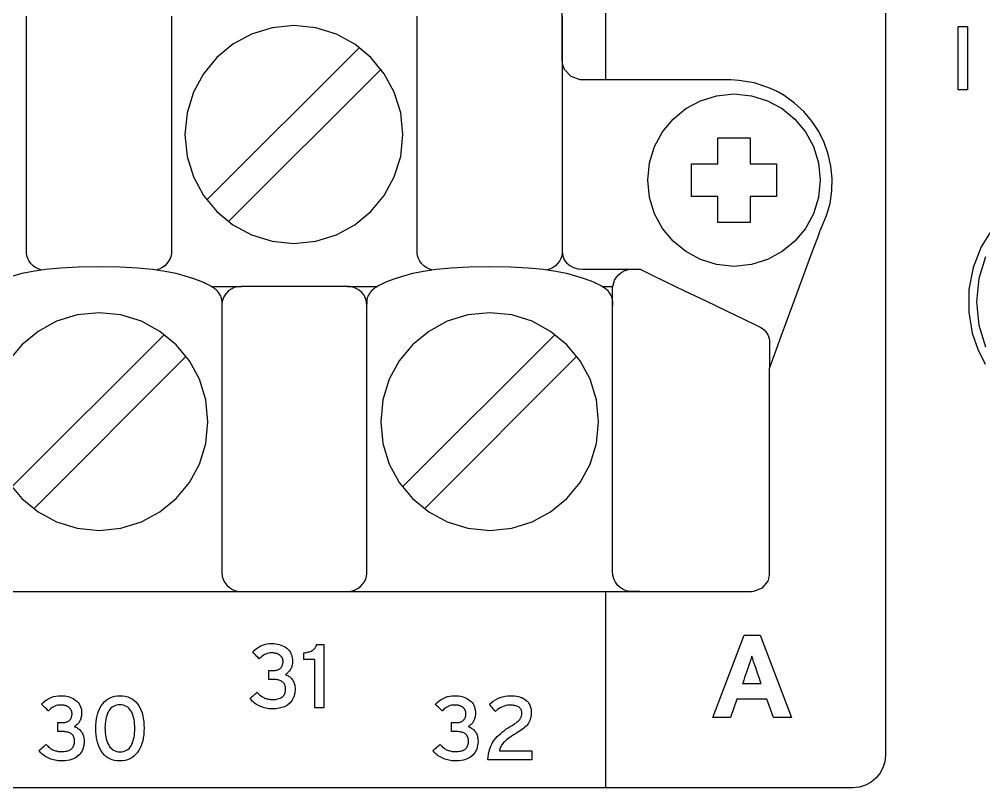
# Model space of a CAD drawing. Extents: x 1 to 47.7, y 0.2 to 35.
# Drawn here: x 36.149 to 37.63, y 13.33 to 14.51 of the extents above; entities that cross this region are included whole.
import ezdxf

# ---------------------------------------------------------------- set-up
doc = ezdxf.new("R2010")
doc.units = 0
doc.header["$MEASUREMENT"] = 0
doc.layers.add('7_0_____DWG', color=7, linetype='CONTINUOUS')

msp = doc.modelspace()

# ---------------------------------------------------------------- linework, layer by layer
at = {"layer": '7_0_____DWG'}
for points in [[(37.049, 14.9598), (37.049, 14.4171)], [(37.4787, 14.5549), (37.4787, 14.4917), (37.4787, 14.4257), (37.4787, 14.3574), (37.4787, 14.2875), (37.4787, 14.1448), (37.4787, 14.0021), (37.4787, 13.9322), (37.4787, 13.8639), (37.4787, 13.7979), (37.4787, 13.7347), (37.4787, 13.7043), (37.4787, 13.6748), (37.4787, 13.6463), (37.4787, 13.6189), (37.4787, 13.5925), (37.4787, 13.5674), (37.4787, 13.5435), (37.4787, 13.521), (37.4787, 13.4999), (37.4787, 13.4802), (37.4787, 13.4621), (37.4787, 13.4455), (37.4787, 13.4307), (37.4787, 13.4176), (37.4787, 13.4064), (37.4787, 13.397), (37.4787, 13.3896), (37.4787, 13.3842), (37.4787, 13.3809), (37.4787, 13.3798), (37.4787, 13.3798), (37.4777, 13.3697), (37.4748, 13.3603), (37.4702, 13.3518), (37.4641, 13.3444), (37.4567, 13.3383), (37.4482, 13.3337), (37.4388, 13.3308), (37.4287, 13.3298), (37.4282, 13.3298), (37.4267, 13.3298), (37.4242, 13.3298), (37.4206, 13.3298), (37.4161, 13.3298), (37.4107, 13.3298), (37.4042, 13.3298), (37.3968, 13.3298), (37.3884, 13.3298), (37.3791, 13.3298), (37.3688, 13.3298), (37.3576, 13.3298), (37.3455, 13.3298), (37.3324, 13.3298), (37.3185, 13.3298), (37.3036, 13.3298), (37.2879, 13.3298), (37.2712, 13.3298), (37.2537, 13.3298), (37.2354, 13.3298), (37.2161, 13.3298), (37.196, 13.3298), (37.1751, 13.3298), (37.1534, 13.3298), (37.1073, 13.3298), (37.0581, 13.3298), (37.0056, 13.3298), (36.9501, 13.3298), (36.8914, 13.3298), (36.8298, 13.3298), (36.7652, 13.3298), (36.6978, 13.3298), (36.6276, 13.3298), (36.5546, 13.3298), (36.4789, 13.3298), (36.4007, 13.3298), (36.3198, 13.3298), (36.2365, 13.3298), (36.1508, 13.3298), (36.0627, 13.3298)], [(36.1819, 14.1254), (36.1775, 14.1269), (36.1734, 14.1291), (36.1697, 14.1317), (36.1665, 14.1349), (36.1638, 14.1386), (36.1618, 14.1426), (36.1603, 14.147), (36.1596, 14.1516), (36.1595, 14.1591), (36.1595, 14.1913), (36.1595, 14.2454), (36.1595, 14.3131), (36.1595, 14.3861), (36.1595, 14.4561), (36.1595, 14.5149)], [(36.3824, 14.5149), (36.3824, 14.4561), (36.3824, 14.3861), (36.3824, 14.3131), (36.3824, 14.2454), (36.3824, 14.1913), (36.3824, 14.1591), (36.3823, 14.1516), (36.3816, 14.1469), (36.3801, 14.1426), (36.378, 14.1385), (36.3753, 14.1349), (36.3721, 14.1317), (36.3683, 14.129), (36.3642, 14.1269), (36.3597, 14.1254)], [(36.7819, 14.1254), (36.7775, 14.1269), (36.7734, 14.1291), (36.7697, 14.1317), (36.7665, 14.1349), (36.7638, 14.1386), (36.7618, 14.1426), (36.7603, 14.147), (36.7596, 14.1516), (36.7595, 14.1591), (36.7595, 14.1913), (36.7595, 14.2454), (36.7595, 14.3131), (36.7595, 14.3861), (36.7595, 14.4561), (36.7595, 14.5149)], [(36.9824, 14.5149), (36.9824, 14.4561), (36.9824, 14.3861), (36.9824, 14.3131), (36.9824, 14.2454), (36.9824, 14.1913), (36.9824, 14.1591), (36.9823, 14.1516), (36.9816, 14.1469), (36.9801, 14.1426), (36.978, 14.1385), (36.9753, 14.1349), (36.9721, 14.1317), (36.9683, 14.129), (36.9642, 14.1269), (36.9597, 14.1254)], [(36.9823, 14.4473), (36.9823, 14.4493), (36.9823, 14.455), (36.9823, 14.4638), (36.9823, 14.4748), (36.9823, 14.5284)], [(37.5905, 14.4021), (37.5905, 14.4993), (37.6046, 14.4993), (37.6046, 14.4021), (37.5905, 14.4021)], [(36.4366, 14.2328), (36.6709, 14.4671)], [(36.0393, 13.6311), (36.1651, 13.6311), (36.2865, 13.6311), (36.4029, 13.6311), (36.5141, 13.6311), (36.6194, 13.6311), (36.7185, 13.6311), (36.811, 13.6311), (36.8963, 13.6311), (36.9361, 13.6311), (36.974, 13.6311), (37.0099, 13.6311), (37.0437, 13.6311), (37.0754, 13.6311), (37.105, 13.6311), (37.1323, 13.6311), (37.1573, 13.6311), (37.18, 13.6311), (37.2003, 13.6311), (37.2181, 13.6311), (37.2335, 13.6311), (37.2463, 13.6311), (37.2564, 13.6311), (37.2639, 13.6311), (37.2687, 13.6311), (37.2711, 13.6311), (37.273, 13.6312), (37.2768, 13.6316), (37.2898, 13.6371), (37.2984, 13.647), (37.3004, 13.6532), (37.3007, 13.6565), (37.3007, 13.6608), (37.3007, 13.6664), (37.3007, 13.6743), (37.3007, 13.6961), (37.3007, 13.7244), (37.3007, 13.7575), (37.3007, 13.8305), (37.3007, 13.8668), (37.3007, 13.9006), (37.3007, 13.9301), (37.3007, 13.9533), (37.3007, 13.9621), (37.3007, 13.9686), (37.3007, 13.9727), (37.3007, 13.9741), (37.3011, 13.9751), (37.3021, 13.9778), (37.3058, 13.9881), (37.3116, 14.0037), (37.3188, 14.0234), (37.3361, 14.0704), (37.3541, 14.1194), (37.3623, 14.1416), (37.3693, 14.1606), (37.3747, 14.1752), (37.378, 14.1842), (37.3787, 14.1863), (37.3789, 14.1866), (37.3807, 14.1902), (37.3884, 14.2087), (37.3936, 14.2275), (37.3964, 14.2466), (37.3969, 14.2656), (37.395, 14.2845), (37.3909, 14.303), (37.3847, 14.3208), (37.3763, 14.3378), (37.3659, 14.3537), (37.3536, 14.3684), (37.3393, 14.3816), (37.3232, 14.3932), (37.3145, 14.3982), (37.3119, 14.3996), (37.3106, 14.4003), (37.2998, 14.4052), (37.2772, 14.4125), (37.2538, 14.4164), (37.2419, 14.4171), (37.2381, 14.4171), (37.2298, 14.4171), (37.2153, 14.4171), (37.1959, 14.4171), (37.1729, 14.4171), (37.1475, 14.4171), (37.0949, 14.4171), (37.0703, 14.4171), (37.0486, 14.4171), (37.031, 14.4171), (37.0188, 14.4171), (37.0134, 14.4171), (37.0101, 14.4172), (36.996, 14.4222), (36.9861, 14.4329), (36.9834, 14.4397), (36.9824, 14.4473)], [(36.47, 14.1994), (36.7043, 14.4337)], [(37.2212, 14.2881), (37.2212, 14.3284), (37.2711, 14.3284), (37.2711, 14.2881), (37.3113, 14.2881), (37.3113, 14.2382), (37.2711, 14.2382), (37.2711, 14.1982), (37.2212, 14.1982), (37.2212, 14.2382), (37.181, 14.2382), (37.181, 14.2881), (37.2212, 14.2881)], [(37.6435, 14.1896), (37.6258, 14.1607), (37.6134, 14.129), (37.6068, 14.0953), (37.6066, 14.0601), (37.6121, 14.0283), (37.6204, 14.0035), (37.6319, 13.9803)], [(36.9824, 14.1537), (36.9832, 14.1469), (36.9855, 14.141), (36.9892, 14.1359), (36.9939, 14.1318), (36.9997, 14.1288), (37.0062, 14.127), (37.0133, 14.1263), (37.0175, 14.1263), (37.0284, 14.1263), (37.0433, 14.1263), (37.0596, 14.1263), (37.0745, 14.1263), (37.0855, 14.1263), (37.0897, 14.1263)], [(37.6324, 14.1453), (37.6221, 14.112), (37.6185, 14.0763), (37.6221, 14.0404), (37.6324, 14.0071)], [(36.1392, 14.1164), (36.153, 14.1201), (36.1694, 14.1234), (36.1889, 14.1263), (36.2119, 14.1286), (36.2391, 14.13), (36.271, 14.1306), (36.3029, 14.13), (36.3301, 14.1286), (36.3531, 14.1263), (36.3726, 14.1234), (36.389, 14.1201), (36.4028, 14.1164), (36.4146, 14.1126), (36.4248, 14.1088), (36.4312, 14.1063), (36.4327, 14.1057), (36.434, 14.1051), (36.4352, 14.1046), (36.4363, 14.1041), (36.4374, 14.1036), (36.4384, 14.103), (36.4395, 14.1025), (36.4407, 14.1019), (36.4419, 14.1012), (36.4432, 14.1005), (36.4444, 14.0997), (36.4456, 14.0989), (36.4469, 14.0981), (36.4481, 14.0971), (36.4494, 14.0961), (36.4507, 14.0951), (36.4519, 14.0939), (36.4527, 14.0927), (36.4536, 14.0914), (36.4544, 14.0901), (36.4552, 14.0889), (36.456, 14.0876), (36.4568, 14.0863), (36.4575, 14.0851), (36.4581, 14.0838), (36.4585, 14.0827), (36.4588, 14.0815), (36.4591, 14.0801), (36.4593, 14.0786), (36.4594, 14.077), (36.4596, 14.0754), (36.4596, 14.0738), (36.4597, 14.0723), (36.4597, 14.0708)], [(36.6825, 14.0708), (36.6825, 14.0723), (36.6826, 14.0738), (36.6826, 14.0754), (36.6827, 14.077), (36.6828, 14.0786), (36.683, 14.0801), (36.6832, 14.0815), (36.6835, 14.0827), (36.6839, 14.0838), (36.6845, 14.0851), (36.6852, 14.0863), (36.686, 14.0876), (36.6868, 14.0889), (36.6876, 14.0901), (36.6884, 14.0914), (36.6893, 14.0927), (36.6901, 14.0939), (36.6913, 14.0951), (36.6926, 14.0961), (36.6939, 14.0971), (36.6951, 14.0981), (36.6964, 14.0989), (36.6976, 14.0997), (36.6989, 14.1005), (36.7001, 14.1012), (36.7013, 14.1019), (36.7025, 14.1025), (36.7036, 14.103), (36.7046, 14.1036), (36.7057, 14.1041), (36.7068, 14.1046), (36.708, 14.1051), (36.7093, 14.1057), (36.7108, 14.1063), (36.7172, 14.1088), (36.7274, 14.1126), (36.7392, 14.1164), (36.753, 14.1201), (36.7694, 14.1234), (36.7889, 14.1263), (36.8119, 14.1286), (36.8391, 14.13), (36.871, 14.1306), (36.9029, 14.13), (36.9301, 14.1286), (36.9531, 14.1263), (36.9726, 14.1234), (36.989, 14.1201), (37.0028, 14.1164), (37.0146, 14.1126), (37.0249, 14.1088), (37.0312, 14.1063), (37.0327, 14.1057), (37.034, 14.1051), (37.0352, 14.1046), (37.0363, 14.1041), (37.0374, 14.1036), (37.0384, 14.103), (37.0395, 14.1025), (37.0407, 14.1019), (37.0419, 14.1012), (37.0432, 14.1005), (37.0444, 14.0997), (37.0456, 14.0989), (37.0469, 14.0981), (37.0481, 14.0971), (37.0494, 14.0961), (37.0507, 14.0951), (37.0519, 14.0939), (37.0527, 14.0927), (37.0536, 14.0914), (37.0544, 14.0901), (37.0552, 14.0889), (37.056, 14.0876), (37.0568, 14.0863), (37.0575, 14.0851), (37.0581, 14.0838), (37.0585, 14.0827), (37.0588, 14.0815), (37.0591, 14.0801), (37.0593, 14.0786), (37.0594, 14.077), (37.0596, 14.0754), (37.0596, 14.0738), (37.0597, 14.0723), (37.0597, 14.0708)], [(37.102, 13.6311), (37.1016, 13.6311), (37.1003, 13.6311), (37.0985, 13.6311), (37.0964, 13.6311), (37.0942, 13.6311), (37.0922, 13.6311), (37.0907, 13.6311), (37.0898, 13.6311), (37.0868, 13.6312), (37.0812, 13.6323), (37.0761, 13.6344), (37.0715, 13.6374), (37.0675, 13.6411), (37.0642, 13.6456), (37.0618, 13.6506), (37.0602, 13.6561), (37.0597, 13.662), (37.0597, 13.6786), (37.0597, 13.7227), (37.0597, 13.7859), (37.0597, 13.8596), (37.0597, 13.9355), (37.0597, 14.005), (37.0597, 14.0597), (37.0597, 14.0911), (37.0598, 14.0984), (37.0609, 14.1041), (37.0629, 14.1094), (37.0658, 14.1141), (37.0694, 14.1182), (37.0737, 14.1216), (37.0786, 14.1242), (37.084, 14.1258), (37.0897, 14.1263), (37.0901, 14.1263), (37.0914, 14.1263), (37.0932, 14.1263), (37.0953, 14.1263), (37.0975, 14.1263), (37.0995, 14.1263), (37.101, 14.1263), (37.1019, 14.1263), (37.1039, 14.1254), (37.1173, 14.1189), (37.1407, 14.1077), (37.1704, 14.0933), (37.2029, 14.0776), (37.2344, 14.0624), (37.2614, 14.0494), (37.2803, 14.0403), (37.2874, 14.0369), (37.2901, 14.0351), (37.2926, 14.033), (37.2948, 14.0308), (37.2966, 14.0283), (37.2982, 14.0256), (37.2994, 14.0228), (37.3002, 14.0198), (37.3007, 14.0167), (37.3007, 14.0147), (37.3007, 14.0118), (37.3007, 14.0066), (37.3007, 14), (37.3007, 13.9928), (37.3007, 13.9858), (37.3007, 13.9799), (37.3007, 13.9757), (37.3007, 13.9741)], [(36.4441, 14.1), (36.4897, 14.1)], [(36.6525, 14.1), (36.6981, 14.1)], [(37.0439, 14.1), (37.0597, 14.1)], [(36.1322, 13.7986), (36.1527, 13.7739), (36.1775, 13.7535), (36.2059, 13.7381), (36.2373, 13.7284), (36.2711, 13.725), (36.3048, 13.7284), (36.3362, 13.7381), (36.3646, 13.7535), (36.3893, 13.7739), (36.4098, 13.7986), (36.4252, 13.827), (36.4349, 13.8584), (36.4383, 13.8921), (36.4349, 13.9258), (36.4252, 13.9572), (36.4098, 13.9856), (36.3893, 14.0104), (36.3646, 14.0309), (36.3362, 14.0463), (36.3048, 14.0561), (36.2711, 14.0595), (36.2373, 14.0561), (36.2059, 14.0463), (36.1775, 14.0309), (36.1527, 14.0104), (36.1322, 13.9856)], [(36.1372, 13.7918), (36.3715, 14.0261)], [(36.7372, 13.7918), (36.9715, 14.0261)], [(36.1707, 13.7584), (36.4049, 13.9927)], [(36.7707, 13.7584), (37.0049, 13.9927)], [(37.049, 13.6313), (37.049, 13.3298)], [(37.3067, 13.4377), (37.2967, 13.4658), (37.2505, 13.4658), (37.2406, 13.4377), (37.2135, 13.4377), (37.2619, 13.564), (37.2864, 13.564), (37.3344, 13.4377), (37.3067, 13.4377)]]:
    msp.add_lwpolyline(points, dxfattribs=at)
for points in [[(36.403, 14.3331), (36.4064, 14.2994), (36.4162, 14.268), (36.4316, 14.2396), (36.452, 14.2149), (36.4768, 14.1945), (36.5052, 14.1791), (36.5367, 14.1694), (36.5704, 14.166), (36.6041, 14.1694), (36.6355, 14.1791), (36.6639, 14.1945), (36.6887, 14.2149), (36.7091, 14.2396), (36.7245, 14.268), (36.7343, 14.2994), (36.7377, 14.3331), (36.7343, 14.3668), (36.7245, 14.3982), (36.7091, 14.4266), (36.6887, 14.4514), (36.6639, 14.4719), (36.6355, 14.4873), (36.6041, 14.4971), (36.5704, 14.5005), (36.5367, 14.4971), (36.5052, 14.4873), (36.4768, 14.4719), (36.452, 14.4514), (36.4316, 14.4266), (36.4162, 14.3982), (36.4064, 14.3668)], [(37.3786, 14.2632), (37.3759, 14.2365), (37.3682, 14.2116), (37.356, 14.1891), (37.3398, 14.1695), (37.3202, 14.1533), (37.2977, 14.1411), (37.2728, 14.1334), (37.2461, 14.1307), (37.2194, 14.1334), (37.1946, 14.1411), (37.1721, 14.1533), (37.1525, 14.1695), (37.1363, 14.1891), (37.1241, 14.2116), (37.1164, 14.2365), (37.1137, 14.2632), (37.1164, 14.2899), (37.1241, 14.3147), (37.1363, 14.3372), (37.1525, 14.3568), (37.1721, 14.373), (37.1946, 14.3852), (37.2194, 14.3929), (37.2461, 14.3956), (37.2728, 14.3929), (37.2977, 14.3852), (37.3202, 14.373), (37.3398, 14.3568), (37.356, 14.3372), (37.3682, 14.3147), (37.3759, 14.2899)], [(36.6825, 14.0708), (36.682, 14.0763), (36.6804, 14.0815), (36.678, 14.0863), (36.6747, 14.0905), (36.6707, 14.0941), (36.6661, 14.0969), (36.661, 14.0989), (36.6554, 14.0999), (36.6509, 14.1), (36.6391, 14.1), (36.6186, 14.1), (36.5924, 14.1), (36.5639, 14.1), (36.5362, 14.1), (36.5125, 14.1), (36.4959, 14.1), (36.4897, 14.1), (36.484, 14.0995), (36.4787, 14.098), (36.4738, 14.0956), (36.4695, 14.0924), (36.4658, 14.0885), (36.4629, 14.084), (36.4609, 14.079), (36.4598, 14.0736), (36.4597, 14.0667), (36.4597, 14.037), (36.4597, 13.9852), (36.4597, 13.9194), (36.4597, 13.8476), (36.4597, 13.7778), (36.4597, 13.718), (36.4597, 13.6762), (36.4597, 13.6605), (36.4602, 13.6549), (36.4618, 13.6497), (36.4643, 13.645), (36.4675, 13.6408), (36.4715, 13.6372), (36.4761, 13.6344), (36.4813, 13.6324), (36.4868, 13.6314), (36.4913, 13.6313), (36.5031, 13.6313), (36.5237, 13.6313), (36.5498, 13.6313), (36.5783, 13.6313), (36.606, 13.6313), (36.6297, 13.6313), (36.6463, 13.6313), (36.6525, 13.6313), (36.6582, 13.6318), (36.6636, 13.6333), (36.6685, 13.6357), (36.6728, 13.6389), (36.6764, 13.6428), (36.6793, 13.6473), (36.6813, 13.6523), (36.6824, 13.6577), (36.6825, 13.6646), (36.6825, 13.6943), (36.6825, 13.7461), (36.6825, 13.8119), (36.6825, 13.8837), (36.6825, 13.9535), (36.6825, 14.0133), (36.6825, 14.0551)], [(36.7037, 13.8921), (36.7071, 13.8584), (36.7168, 13.827), (36.7322, 13.7986), (36.7527, 13.7739), (36.7775, 13.7535), (36.8059, 13.7381), (36.8373, 13.7284), (36.8711, 13.725), (36.9048, 13.7284), (36.9362, 13.7381), (36.9646, 13.7535), (36.9893, 13.7739), (37.0098, 13.7986), (37.0252, 13.827), (37.0349, 13.8584), (37.0383, 13.8921), (37.0349, 13.9258), (37.0252, 13.9572), (37.0098, 13.9856), (36.9893, 14.0104), (36.9646, 14.0309), (36.9362, 14.0463), (36.9048, 14.0561), (36.8711, 14.0595), (36.8373, 14.0561), (36.8059, 14.0463), (36.7775, 14.0309), (36.7527, 14.0104), (36.7322, 13.9856), (36.7168, 13.9572), (36.7071, 13.9258)], [(36.5722, 13.4813), (36.5716, 13.4749), (36.5702, 13.4692), (36.5679, 13.4643), (36.5647, 13.4602), (36.5607, 13.4568), (36.5558, 13.4542), (36.55, 13.4523), (36.5433, 13.4512), (36.5366, 13.4509), (36.5343, 13.451), (36.532, 13.4512), (36.5298, 13.4515), (36.5276, 13.452), (36.5254, 13.4525), (36.5233, 13.4531), (36.5211, 13.4538), (36.519, 13.4546), (36.5169, 13.4555), (36.5149, 13.4565), (36.513, 13.4577), (36.5112, 13.4589), (36.5095, 13.4601), (36.5079, 13.4615), (36.5064, 13.4629), (36.505, 13.4645), (36.5037, 13.4661), (36.5031, 13.4671), (36.5037, 13.4677), (36.505, 13.4688), (36.5066, 13.4702), (36.5084, 13.4717), (36.5102, 13.4733), (36.5118, 13.4747), (36.513, 13.4758), (36.5137, 13.4764), (36.5144, 13.4757), (36.5155, 13.4745), (36.5166, 13.4734), (36.5177, 13.4724), (36.5189, 13.4714), (36.5201, 13.4705), (36.5214, 13.4697), (36.5227, 13.4689), (36.524, 13.4682), (36.5254, 13.4676), (36.5268, 13.4671), (36.5282, 13.4666), (36.5296, 13.4662), (36.531, 13.4659), (36.5325, 13.4656), (36.5339, 13.4654), (36.5353, 13.4653), (36.5367, 13.4653), (36.539, 13.4653), (36.5414, 13.4655), (36.5435, 13.4657), (36.5455, 13.4661), (36.5473, 13.4666), (36.549, 13.4672), (36.5505, 13.4679), (36.5518, 13.4687), (36.553, 13.4696), (36.5539, 13.4706), (36.5548, 13.4717), (36.5556, 13.4728), (36.5562, 13.4741), (36.5567, 13.4754), (36.5571, 13.4768), (36.5574, 13.4783), (36.5575, 13.4799), (36.5576, 13.4816), (36.5575, 13.4832), (36.5572, 13.4847), (36.5569, 13.4862), (36.5565, 13.4875), (36.5559, 13.4888), (36.5552, 13.4899), (36.5544, 13.4909), (36.5535, 13.4919), (36.5525, 13.4927), (36.5514, 13.4934), (36.5502, 13.494), (36.5489, 13.4946), (36.5476, 13.495), (36.5461, 13.4954), (36.5446, 13.4957), (36.5431, 13.4958), (36.5414, 13.4959), (36.5404, 13.4959), (36.5398, 13.4959), (36.5388, 13.4959), (36.5375, 13.4959), (36.5361, 13.4959), (36.5346, 13.4959), (36.5333, 13.4959), (36.5323, 13.4959), (36.5317, 13.4959), (36.5317, 13.4961), (36.5317, 13.4971), (36.5317, 13.4988), (36.5317, 13.501), (36.5317, 13.5033), (36.5317, 13.5057), (36.5317, 13.5077), (36.5317, 13.5092), (36.5317, 13.51), (36.5318, 13.51), (36.5325, 13.51), (36.5336, 13.51), (36.535, 13.51), (36.5364, 13.51), (36.5378, 13.51), (36.5391, 13.51), (36.54, 13.51), (36.5403, 13.51), (36.5416, 13.5101), (36.543, 13.5102), (36.5443, 13.5105), (36.5456, 13.5108), (36.5467, 13.5112), (36.5478, 13.5118), (36.5487, 13.5124), (36.5496, 13.5132), (36.5504, 13.5141), (36.5511, 13.5149), (36.5517, 13.5159), (36.5522, 13.5168), (36.5527, 13.5179), (36.553, 13.5189), (36.5533, 13.52), (36.5535, 13.5212), (36.5536, 13.5224), (36.5536, 13.5235), (36.5536, 13.524), (36.5536, 13.5244), (36.5536, 13.5249), (36.5535, 13.5254), (36.5534, 13.526), (36.5533, 13.5265), (36.5532, 13.527), (36.5531, 13.5275), (36.5529, 13.5281), (36.5527, 13.5286), (36.5524, 13.5291), (36.5521, 13.5296), (36.5518, 13.5301), (36.5515, 13.5306), (36.5511, 13.531), (36.5507, 13.5315), (36.5503, 13.532), (36.5498, 13.5324), (36.5493, 13.5329), (36.5488, 13.5333), (36.5483, 13.5337), (36.5477, 13.5341), (36.547, 13.5345), (36.5464, 13.5348), (36.5457, 13.5352), (36.545, 13.5355), (36.5442, 13.5358), (36.5433, 13.536), (36.5425, 13.5362), (36.5415, 13.5364), (36.5406, 13.5366), (36.5395, 13.5367), (36.5385, 13.5368), (36.5374, 13.5368), (36.5362, 13.5368), (36.5341, 13.5368), (36.5318, 13.5365), (36.5295, 13.5359), (36.5273, 13.5352), (36.5252, 13.5342), (36.5231, 13.533), (36.5212, 13.5316), (36.5193, 13.5299), (36.5175, 13.5281), (36.517, 13.528), (36.5161, 13.5289), (36.5147, 13.5303), (36.513, 13.5319), (36.5113, 13.5337), (36.5096, 13.5353), (36.5082, 13.5367), (36.5072, 13.5377), (36.5068, 13.5381), (36.5095, 13.5408), (36.5124, 13.5433), (36.5154, 13.5454), (36.5186, 13.5472), (36.5219, 13.5486), (36.5254, 13.5498), (36.529, 13.5506), (36.5328, 13.5511), (36.5365, 13.5512), (36.5396, 13.5511), (36.5425, 13.5508), (36.5453, 13.5504), (36.5479, 13.5497), (36.5505, 13.5489), (36.5529, 13.5479), (36.5553, 13.5468), (36.5575, 13.5455), (36.5595, 13.544), (36.5614, 13.5423), (36.5631, 13.5405), (36.5645, 13.5385), (36.5657, 13.5364), (36.5667, 13.5341), (36.5674, 13.5317), (36.5679, 13.5292), (36.5682, 13.5264), (36.5683, 13.524), (36.5681, 13.5221), (36.568, 13.5204), (36.5677, 13.5187), (36.5674, 13.5171), (36.567, 13.5157), (36.5665, 13.5143), (36.5659, 13.513), (36.5653, 13.5118), (36.5646, 13.5107), (36.5638, 13.5096), (36.563, 13.5086), (36.5621, 13.5077), (36.5612, 13.5068), (36.5603, 13.5059), (36.5593, 13.5052), (36.5582, 13.5044), (36.5572, 13.5038), (36.5579, 13.5033), (36.5594, 13.5027), (36.5608, 13.5021), (36.5621, 13.5014), (36.5634, 13.5005), (36.5646, 13.4996), (36.5657, 13.4986), (36.5667, 13.4975), (36.5677, 13.4962), (36.5686, 13.4949), (36.5694, 13.4936), (36.5701, 13.4921), (36.5707, 13.4905), (36.5712, 13.4889), (36.5716, 13.4871), (36.5719, 13.4853), (36.5721, 13.4833)], [(36.6023, 13.4525), (36.6023, 13.4553), (36.6023, 13.4629), (36.6023, 13.4738), (36.6023, 13.4864), (36.6023, 13.4995), (36.6023, 13.5114), (36.6023, 13.5209), (36.6023, 13.5263), (36.6021, 13.527), (36.6009, 13.527), (36.5988, 13.527), (36.5961, 13.527), (36.5932, 13.527), (36.5903, 13.527), (36.5879, 13.527), (36.5862, 13.527), (36.5856, 13.527), (36.5856, 13.5274), (36.5856, 13.5284), (36.5856, 13.5299), (36.5856, 13.5316), (36.5856, 13.5333), (36.5856, 13.5349), (36.5856, 13.5362), (36.5856, 13.5369), (36.5864, 13.5371), (36.5881, 13.5373), (36.5898, 13.5376), (36.5913, 13.5379), (36.5928, 13.5383), (36.5943, 13.5387), (36.5957, 13.5393), (36.597, 13.5398), (36.5983, 13.5405), (36.5995, 13.5412), (36.6006, 13.542), (36.6015, 13.5429), (36.6024, 13.5439), (36.6032, 13.545), (36.6038, 13.5462), (36.6043, 13.5475), (36.6048, 13.5489), (36.6051, 13.5496), (36.6059, 13.5496), (36.6073, 13.5496), (36.6092, 13.5496), (36.6112, 13.5496), (36.6131, 13.5496), (36.6148, 13.5496), (36.6159, 13.5496), (36.6164, 13.5496), (36.6164, 13.5459), (36.6164, 13.536), (36.6164, 13.5219), (36.6164, 13.5053), (36.6164, 13.4883), (36.6164, 13.4727), (36.6164, 13.4605), (36.6164, 13.4534), (36.6162, 13.4525), (36.6152, 13.4525), (36.6134, 13.4525), (36.6112, 13.4525), (36.6087, 13.4525), (36.6063, 13.4525), (36.6042, 13.4525), (36.6028, 13.4525)], [(37.28, 13.5127), (37.279, 13.5156), (37.278, 13.5183), (37.2771, 13.5209), (37.2763, 13.5234), (37.2756, 13.5257), (37.2749, 13.528), (37.2743, 13.5301), (37.2737, 13.532), (37.2732, 13.5309), (37.2726, 13.5288), (37.2719, 13.5266), (37.2712, 13.5243), (37.2704, 13.5219), (37.2695, 13.5194), (37.2686, 13.5167), (37.2677, 13.5139), (37.2671, 13.5124), (37.2665, 13.5105), (37.2653, 13.5073), (37.2639, 13.5033), (37.2625, 13.4992), (37.2611, 13.4952), (37.26, 13.4921), (37.2593, 13.4901), (37.2594, 13.4898), (37.2614, 13.4898), (37.2651, 13.4898), (37.2699, 13.4898), (37.2752, 13.4898), (37.2803, 13.4898), (37.2845, 13.4898), (37.2873, 13.4898), (37.2881, 13.4898), (37.2876, 13.4911), (37.2866, 13.4939), (37.2853, 13.4975), (37.2839, 13.5017), (37.2824, 13.5058), (37.2812, 13.5093), (37.2803, 13.5118)], [(36.2481, 13.4013), (36.2476, 13.3948), (36.2462, 13.3892), (36.2439, 13.3843), (36.2407, 13.3801), (36.2366, 13.3767), (36.2317, 13.3741), (36.2259, 13.3723), (36.2193, 13.3712), (36.2125, 13.3709), (36.2102, 13.371), (36.208, 13.3712), (36.2058, 13.3715), (36.2035, 13.3719), (36.2014, 13.3724), (36.1992, 13.373), (36.1971, 13.3738), (36.195, 13.3746), (36.1929, 13.3755), (36.1909, 13.3765), (36.189, 13.3776), (36.1871, 13.3788), (36.1854, 13.3801), (36.1838, 13.3815), (36.1823, 13.3829), (36.1809, 13.3844), (36.1796, 13.386), (36.179, 13.387), (36.1797, 13.3876), (36.1809, 13.3887), (36.1826, 13.3901), (36.1843, 13.3917), (36.1861, 13.3933), (36.1878, 13.3947), (36.189, 13.3957), (36.1897, 13.3963), (36.1903, 13.3957), (36.1914, 13.3945), (36.1925, 13.3934), (36.1937, 13.3923), (36.1949, 13.3914), (36.1961, 13.3905), (36.1974, 13.3897), (36.1987, 13.3889), (36.2, 13.3882), (36.2014, 13.3876), (36.2028, 13.3871), (36.2042, 13.3866), (36.2056, 13.3862), (36.207, 13.3859), (36.2084, 13.3856), (36.2098, 13.3854), (36.2113, 13.3853), (36.2127, 13.3852), (36.215, 13.3853), (36.2173, 13.3854), (36.2195, 13.3857), (36.2215, 13.3861), (36.2233, 13.3865), (36.225, 13.3871), (36.2264, 13.3878), (36.2278, 13.3887), (36.2289, 13.3896), (36.2299, 13.3906), (36.2308, 13.3916), (36.2315, 13.3928), (36.2321, 13.394), (36.2326, 13.3954), (36.233, 13.3968), (36.2333, 13.3983), (36.2335, 13.3999), (36.2335, 13.4015), (36.2334, 13.4032), (36.2332, 13.4047), (36.2329, 13.4061), (36.2324, 13.4075), (36.2319, 13.4087), (36.2312, 13.4099), (36.2304, 13.4109), (36.2295, 13.4118), (36.2285, 13.4127), (36.2273, 13.4134), (36.2261, 13.414), (36.2249, 13.4145), (36.2235, 13.415), (36.2221, 13.4153), (36.2206, 13.4156), (36.219, 13.4158), (36.2174, 13.4159), (36.2164, 13.4159), (36.2158, 13.4159), (36.2148, 13.4159), (36.2135, 13.4159), (36.212, 13.4159), (36.2105, 13.4159), (36.2092, 13.4159), (36.2082, 13.4159), (36.2077, 13.4159), (36.2076, 13.4161), (36.2076, 13.4171), (36.2076, 13.4188), (36.2076, 13.4209), (36.2076, 13.4233), (36.2076, 13.4256), (36.2076, 13.4277), (36.2076, 13.4292), (36.2076, 13.43), (36.2078, 13.43), (36.2085, 13.43), (36.2095, 13.43), (36.2109, 13.43), (36.2124, 13.43), (36.2138, 13.43), (36.215, 13.43), (36.2159, 13.43), (36.2163, 13.43), (36.2176, 13.43), (36.219, 13.4302), (36.2203, 13.4304), (36.2215, 13.4308), (36.2227, 13.4312), (36.2237, 13.4318), (36.2247, 13.4324), (36.2256, 13.4332), (36.2264, 13.434), (36.2271, 13.4349), (36.2277, 13.4358), (36.2282, 13.4368), (36.2286, 13.4378), (36.229, 13.4389), (36.2293, 13.44), (36.2294, 13.4411), (36.2296, 13.4423), (36.2296, 13.4434), (36.2296, 13.4439), (36.2295, 13.4444), (36.2295, 13.4449), (36.2294, 13.4454), (36.2294, 13.4459), (36.2293, 13.4464), (36.2292, 13.447), (36.229, 13.4475), (36.2289, 13.448), (36.2286, 13.4486), (36.2284, 13.4491), (36.2281, 13.4496), (36.2278, 13.4501), (36.2274, 13.4505), (36.2271, 13.451), (36.2267, 13.4515), (36.2262, 13.4519), (36.2258, 13.4524), (36.2253, 13.4528), (36.2248, 13.4533), (36.2242, 13.4537), (36.2236, 13.4541), (36.223, 13.4544), (36.2223, 13.4548), (36.2216, 13.4551), (36.2209, 13.4554), (36.2201, 13.4557), (36.2193, 13.456), (36.2184, 13.4562), (36.2175, 13.4564), (36.2165, 13.4565), (36.2155, 13.4566), (36.2144, 13.4567), (36.2133, 13.4568), (36.2122, 13.4568), (36.2101, 13.4567), (36.2077, 13.4564), (36.2054, 13.4559), (36.2032, 13.4551), (36.2011, 13.4542), (36.1991, 13.453), (36.1971, 13.4515), (36.1953, 13.4499), (36.1935, 13.448), (36.1929, 13.448), (36.192, 13.4489), (36.1907, 13.4503), (36.189, 13.4519), (36.1872, 13.4536), (36.1856, 13.4553), (36.1841, 13.4567), (36.1831, 13.4577), (36.1828, 13.458), (36.1855, 13.4608), (36.1883, 13.4632), (36.1914, 13.4654), (36.1945, 13.4671), (36.1978, 13.4686), (36.2013, 13.4697), (36.2049, 13.4705), (36.2087, 13.471), (36.2125, 13.4712), (36.2155, 13.4711), (36.2184, 13.4708), (36.2212, 13.4703), (36.2239, 13.4697), (36.2264, 13.4689), (36.2289, 13.4679), (36.2312, 13.4668), (36.2334, 13.4654), (36.2355, 13.4639), (36.2374, 13.4623), (36.239, 13.4605), (36.2405, 13.4585), (36.2416, 13.4564), (36.2426, 13.4541), (36.2434, 13.4517), (36.2439, 13.4491), (36.2442, 13.4464), (36.2442, 13.444), (36.2441, 13.4421), (36.2439, 13.4403), (36.2437, 13.4387), (36.2433, 13.4371), (36.2429, 13.4356), (36.2424, 13.4342), (36.2419, 13.4329), (36.2413, 13.4318), (36.2405, 13.4306), (36.2398, 13.4296), (36.239, 13.4286), (36.2381, 13.4276), (36.2372, 13.4267), (36.2362, 13.4259), (36.2352, 13.4251), (36.2342, 13.4244), (36.2331, 13.4237), (36.2339, 13.4232), (36.2354, 13.4227), (36.2368, 13.4221), (36.2381, 13.4213), (36.2393, 13.4205), (36.2405, 13.4196), (36.2417, 13.4185), (36.2427, 13.4174), (36.2437, 13.4162), (36.2446, 13.4149), (36.2454, 13.4135), (36.2461, 13.412), (36.2467, 13.4105), (36.2472, 13.4088), (36.2476, 13.4071), (36.2479, 13.4052), (36.2481, 13.4033)], [(36.3403, 13.4212), (36.3401, 13.416), (36.3397, 13.4111), (36.3391, 13.4065), (36.3382, 13.402), (36.337, 13.3978), (36.3356, 13.3939), (36.3339, 13.3902), (36.3319, 13.3867), (36.3297, 13.3835), (36.3272, 13.3806), (36.3245, 13.3781), (36.3216, 13.3759), (36.3183, 13.3742), (36.3149, 13.3728), (36.3112, 13.3718), (36.3072, 13.3711), (36.303, 13.3709), (36.2988, 13.3711), (36.2949, 13.3718), (36.2913, 13.3728), (36.2878, 13.3741), (36.2846, 13.3759), (36.2817, 13.378), (36.279, 13.3805), (36.2765, 13.3833), (36.2743, 13.3865), (36.2724, 13.39), (36.2707, 13.3936), (36.2693, 13.3976), (36.2681, 13.4017), (36.2672, 13.4062), (36.2665, 13.4108), (36.2661, 13.4157), (36.266, 13.4209), (36.2661, 13.4261), (36.2665, 13.431), (36.2672, 13.4357), (36.2681, 13.4401), (36.2693, 13.4443), (36.2708, 13.4483), (36.2725, 13.452), (36.2745, 13.4555), (36.2767, 13.4587), (36.2792, 13.4616), (36.2819, 13.4641), (36.2849, 13.4662), (36.2881, 13.468), (36.2915, 13.4694), (36.2952, 13.4703), (36.2991, 13.4709), (36.3033, 13.4712), (36.3075, 13.4709), (36.3114, 13.4703), (36.3151, 13.4693), (36.3186, 13.468), (36.3218, 13.4662), (36.3247, 13.4641), (36.3274, 13.4617), (36.3299, 13.4588), (36.332, 13.4556), (36.334, 13.4522), (36.3356, 13.4485), (36.3371, 13.4446), (36.3382, 13.4404), (36.3391, 13.436), (36.3398, 13.4313), (36.3401, 13.4264)], [(36.8531, 13.4013), (36.8525, 13.3948), (36.8511, 13.3892), (36.8488, 13.3843), (36.8456, 13.3801), (36.8415, 13.3767), (36.8366, 13.3741), (36.8308, 13.3723), (36.8242, 13.3712), (36.8174, 13.3709), (36.8152, 13.371), (36.8129, 13.3712), (36.8107, 13.3715), (36.8085, 13.3719), (36.8063, 13.3724), (36.8041, 13.373), (36.802, 13.3738), (36.7999, 13.3746), (36.7978, 13.3755), (36.7958, 13.3765), (36.7939, 13.3776), (36.7921, 13.3788), (36.7904, 13.3801), (36.7888, 13.3815), (36.7873, 13.3829), (36.7859, 13.3844), (36.7846, 13.386), (36.7839, 13.387), (36.7846, 13.3876), (36.7859, 13.3887), (36.7875, 13.3901), (36.7893, 13.3917), (36.7911, 13.3933), (36.7927, 13.3947), (36.7939, 13.3957), (36.7946, 13.3963), (36.7952, 13.3957), (36.7963, 13.3945), (36.7974, 13.3934), (36.7986, 13.3923), (36.7998, 13.3914), (36.801, 13.3905), (36.8023, 13.3897), (36.8036, 13.3889), (36.8049, 13.3882), (36.8063, 13.3876), (36.8077, 13.3871), (36.8091, 13.3866), (36.8105, 13.3862), (36.8119, 13.3859), (36.8133, 13.3856), (36.8147, 13.3854), (36.8162, 13.3853), (36.8176, 13.3852), (36.8199, 13.3853), (36.8222, 13.3854), (36.8244, 13.3857), (36.8264, 13.3861), (36.8282, 13.3865), (36.8299, 13.3871), (36.8314, 13.3878), (36.8327, 13.3887), (36.8338, 13.3896), (36.8348, 13.3906), (36.8357, 13.3916), (36.8364, 13.3928), (36.837, 13.394), (36.8376, 13.3954), (36.838, 13.3968), (36.8382, 13.3983), (36.8384, 13.3999), (36.8384, 13.4015), (36.8383, 13.4032), (36.8381, 13.4047), (36.8378, 13.4061), (36.8373, 13.4075), (36.8368, 13.4087), (36.8361, 13.4099), (36.8353, 13.4109), (36.8344, 13.4118), (36.8334, 13.4127), (36.8323, 13.4134), (36.8311, 13.414), (36.8298, 13.4145), (36.8284, 13.415), (36.827, 13.4153), (36.8255, 13.4156), (36.8239, 13.4158), (36.8223, 13.4159), (36.8213, 13.4159), (36.8207, 13.4159), (36.8197, 13.4159), (36.8184, 13.4159), (36.8169, 13.4159), (36.8155, 13.4159), (36.8141, 13.4159), (36.8131, 13.4159), (36.8126, 13.4159), (36.8125, 13.4161), (36.8125, 13.4171), (36.8125, 13.4188), (36.8125, 13.4209), (36.8125, 13.4233), (36.8125, 13.4256), (36.8125, 13.4277), (36.8125, 13.4292), (36.8125, 13.43), (36.8127, 13.43), (36.8134, 13.43), (36.8145, 13.43), (36.8158, 13.43), (36.8173, 13.43), (36.8187, 13.43), (36.8199, 13.43), (36.8208, 13.43), (36.8212, 13.43), (36.8225, 13.43), (36.8239, 13.4302), (36.8252, 13.4304), (36.8264, 13.4308), (36.8276, 13.4312), (36.8286, 13.4318), (36.8296, 13.4324), (36.8305, 13.4332), (36.8313, 13.434), (36.832, 13.4349), (36.8326, 13.4358), (36.8331, 13.4368), (36.8335, 13.4378), (36.8339, 13.4389), (36.8342, 13.44), (36.8344, 13.4411), (36.8345, 13.4423), (36.8345, 13.4434), (36.8345, 13.4439), (36.8345, 13.4444), (36.8344, 13.4449), (36.8344, 13.4454), (36.8343, 13.4459), (36.8342, 13.4464), (36.8341, 13.447), (36.8339, 13.4475), (36.8338, 13.448), (36.8336, 13.4486), (36.8333, 13.4491), (36.833, 13.4496), (36.8327, 13.4501), (36.8324, 13.4505), (36.832, 13.451), (36.8316, 13.4515), (36.8311, 13.4519), (36.8307, 13.4524), (36.8302, 13.4528), (36.8297, 13.4533), (36.8291, 13.4537), (36.8285, 13.4541), (36.8279, 13.4544), (36.8272, 13.4548), (36.8265, 13.4551), (36.8258, 13.4554), (36.825, 13.4557), (36.8242, 13.456), (36.8233, 13.4562), (36.8224, 13.4564), (36.8214, 13.4565), (36.8204, 13.4566), (36.8193, 13.4567), (36.8182, 13.4568), (36.8171, 13.4568), (36.815, 13.4567), (36.8126, 13.4564), (36.8104, 13.4559), (36.8082, 13.4551), (36.806, 13.4542), (36.804, 13.453), (36.802, 13.4515), (36.8002, 13.4499), (36.7984, 13.448), (36.7979, 13.448), (36.7969, 13.4489), (36.7956, 13.4503), (36.7939, 13.4519), (36.7922, 13.4536), (36.7905, 13.4553), (36.789, 13.4567), (36.788, 13.4577), (36.7877, 13.458), (36.7904, 13.4608), (36.7933, 13.4632), (36.7963, 13.4654), (36.7994, 13.4671), (36.8028, 13.4686), (36.8062, 13.4697), (36.8098, 13.4705), (36.8136, 13.471), (36.8174, 13.4712), (36.8204, 13.4711), (36.8233, 13.4708), (36.8261, 13.4703), (36.8288, 13.4697), (36.8314, 13.4689), (36.8338, 13.4679), (36.8361, 13.4668), (36.8383, 13.4654), (36.8404, 13.4639), (36.8423, 13.4623), (36.8439, 13.4605), (36.8454, 13.4585), (36.8466, 13.4564), (36.8475, 13.4541), (36.8483, 13.4517), (36.8488, 13.4491), (36.8491, 13.4464), (36.8491, 13.444), (36.849, 13.4421), (36.8488, 13.4403), (36.8486, 13.4387), (36.8482, 13.4371), (36.8478, 13.4356), (36.8473, 13.4342), (36.8468, 13.4329), (36.8462, 13.4318), (36.8455, 13.4306), (36.8447, 13.4296), (36.8439, 13.4286), (36.843, 13.4276), (36.8421, 13.4267), (36.8411, 13.4259), (36.8402, 13.4251), (36.8391, 13.4244), (36.838, 13.4237), (36.8388, 13.4232), (36.8403, 13.4227), (36.8417, 13.4221), (36.843, 13.4213), (36.8443, 13.4205), (36.8454, 13.4196), (36.8466, 13.4185), (36.8476, 13.4174), (36.8486, 13.4162), (36.8495, 13.4149), (36.8503, 13.4135), (36.851, 13.412), (36.8516, 13.4105), (36.8521, 13.4088), (36.8525, 13.4071), (36.8528, 13.4052), (36.853, 13.4033)], [(36.8682, 13.3724), (36.8686, 13.3771), (36.8692, 13.3815), (36.8701, 13.3857), (36.8712, 13.3896), (36.8726, 13.3934), (36.8742, 13.3968), (36.876, 13.4001), (36.878, 13.403), (36.8803, 13.4058), (36.8827, 13.4084), (36.8853, 13.4109), (36.8879, 13.4133), (36.8907, 13.4156), (36.8935, 13.4178), (36.8964, 13.42), (36.8995, 13.422), (36.9026, 13.4239), (36.9054, 13.4255), (36.9074, 13.4268), (36.9093, 13.428), (36.911, 13.4292), (36.9125, 13.4303), (36.9139, 13.4314), (36.9151, 13.4325), (36.9162, 13.4335), (36.9171, 13.4345), (36.9178, 13.4355), (36.9184, 13.4364), (36.9189, 13.4374), (36.9194, 13.4384), (36.9198, 13.4395), (36.92, 13.4405), (36.9202, 13.4416), (36.9204, 13.4427), (36.9204, 13.4438), (36.9204, 13.4451), (36.9202, 13.4463), (36.92, 13.4475), (36.9196, 13.4487), (36.9192, 13.4497), (36.9186, 13.4507), (36.9179, 13.4516), (36.9171, 13.4525), (36.9162, 13.4533), (36.9152, 13.454), (36.914, 13.4547), (36.9126, 13.4552), (36.9112, 13.4557), (36.9095, 13.4561), (36.9078, 13.4563), (36.9059, 13.4565), (36.9038, 13.4566), (36.9014, 13.4566), (36.8986, 13.4564), (36.8958, 13.4559), (36.8931, 13.4551), (36.8905, 13.4542), (36.8879, 13.4529), (36.8854, 13.4515), (36.883, 13.4498), (36.8807, 13.4479), (36.8795, 13.4471), (36.8789, 13.4479), (36.8778, 13.4492), (36.8764, 13.4509), (36.8749, 13.4528), (36.8734, 13.4546), (36.8721, 13.4562), (36.8711, 13.4574), (36.8707, 13.458), (36.8731, 13.4602), (36.8764, 13.4627), (36.8798, 13.4649), (36.8833, 13.4668), (36.887, 13.4683), (36.8908, 13.4695), (36.8947, 13.4704), (36.8987, 13.4709), (36.9028, 13.4712), (36.9061, 13.4711), (36.9093, 13.4708), (36.9123, 13.4704), (36.9151, 13.4698), (36.9177, 13.4691), (36.9202, 13.4682), (36.9225, 13.4671), (36.9246, 13.4659), (36.9266, 13.4644), (36.9284, 13.4628), (36.9299, 13.461), (36.9313, 13.459), (36.9324, 13.4568), (36.9333, 13.4544), (36.934, 13.4519), (36.9345, 13.4492), (36.9347, 13.4463), (36.9348, 13.4435), (36.9347, 13.4412), (36.9344, 13.4389), (36.9339, 13.4368), (36.9334, 13.4347), (36.9327, 13.4328), (36.9318, 13.431), (36.9308, 13.4292), (36.9297, 13.4276), (36.9284, 13.4261), (36.9269, 13.4246), (36.9252, 13.423), (36.9233, 13.4214), (36.9213, 13.4198), (36.9191, 13.4182), (36.9167, 13.4166), (36.9142, 13.4149), (36.9115, 13.4133), (36.9086, 13.4115), (36.9058, 13.4098), (36.9033, 13.4081), (36.901, 13.4064), (36.8989, 13.4049), (36.897, 13.4034), (36.8953, 13.4019), (36.8937, 13.4005), (36.8924, 13.3991), (36.8913, 13.3978), (36.8902, 13.3964), (36.8893, 13.395), (36.8884, 13.3935), (36.8877, 13.3921), (36.8871, 13.3906), (36.8865, 13.3891), (36.8861, 13.3876), (36.8861, 13.3865), (36.889, 13.3865), (36.8946, 13.3865), (36.902, 13.3865), (36.9103, 13.3865), (36.9187, 13.3865), (36.9263, 13.3865), (36.9321, 13.3865), (36.9354, 13.3865), (36.9358, 13.3864), (36.9358, 13.3854), (36.9358, 13.3836), (36.9358, 13.3815), (36.9358, 13.3791), (36.9358, 13.3767), (36.9358, 13.3747), (36.9358, 13.3732), (36.9358, 13.3725), (36.9343, 13.3724), (36.9286, 13.3724), (36.9197, 13.3724), (36.909, 13.3724), (36.8975, 13.3724), (36.8865, 13.3724), (36.8771, 13.3724), (36.8706, 13.3724)], [(36.326, 13.4209), (36.326, 13.4245), (36.3257, 13.428), (36.3254, 13.4313), (36.3249, 13.4345), (36.3242, 13.4375), (36.3234, 13.4403), (36.3225, 13.443), (36.3214, 13.4456), (36.3201, 13.448), (36.3186, 13.4501), (36.317, 13.4519), (36.3151, 13.4535), (36.3131, 13.4547), (36.3109, 13.4557), (36.3084, 13.4565), (36.3058, 13.4569), (36.303, 13.4571), (36.3002, 13.4569), (36.2977, 13.4565), (36.2953, 13.4557), (36.2931, 13.4548), (36.2911, 13.4535), (36.2892, 13.452), (36.2876, 13.4502), (36.2862, 13.4481), (36.2849, 13.4458), (36.2838, 13.4433), (36.2828, 13.4406), (36.282, 13.4378), (36.2813, 13.4348), (36.2808, 13.4316), (36.2805, 13.4283), (36.2803, 13.4248), (36.2802, 13.4212), (36.2803, 13.4176), (36.2806, 13.4141), (36.2809, 13.4109), (36.2815, 13.4077), (36.2822, 13.4048), (36.283, 13.4019), (36.284, 13.3993), (36.2851, 13.3968), (36.2864, 13.3944), (36.2879, 13.3922), (36.2895, 13.3903), (36.2913, 13.3887), (36.2934, 13.3874), (36.2956, 13.3863), (36.2979, 13.3856), (36.3005, 13.3851), (36.3033, 13.385), (36.3061, 13.3851), (36.3087, 13.3856), (36.3111, 13.3863), (36.3133, 13.3874), (36.3154, 13.3887), (36.3172, 13.3902), (36.3188, 13.3921), (36.3203, 13.3943), (36.3215, 13.3966), (36.3225, 13.3991), (36.3235, 13.4017), (36.3242, 13.4045), (36.3249, 13.4075), (36.3254, 13.4106), (36.3257, 13.4139), (36.326, 13.4173)]]:
    msp.add_lwpolyline(points, close=True, dxfattribs=at)

doc.saveas('drawing.dxf')
